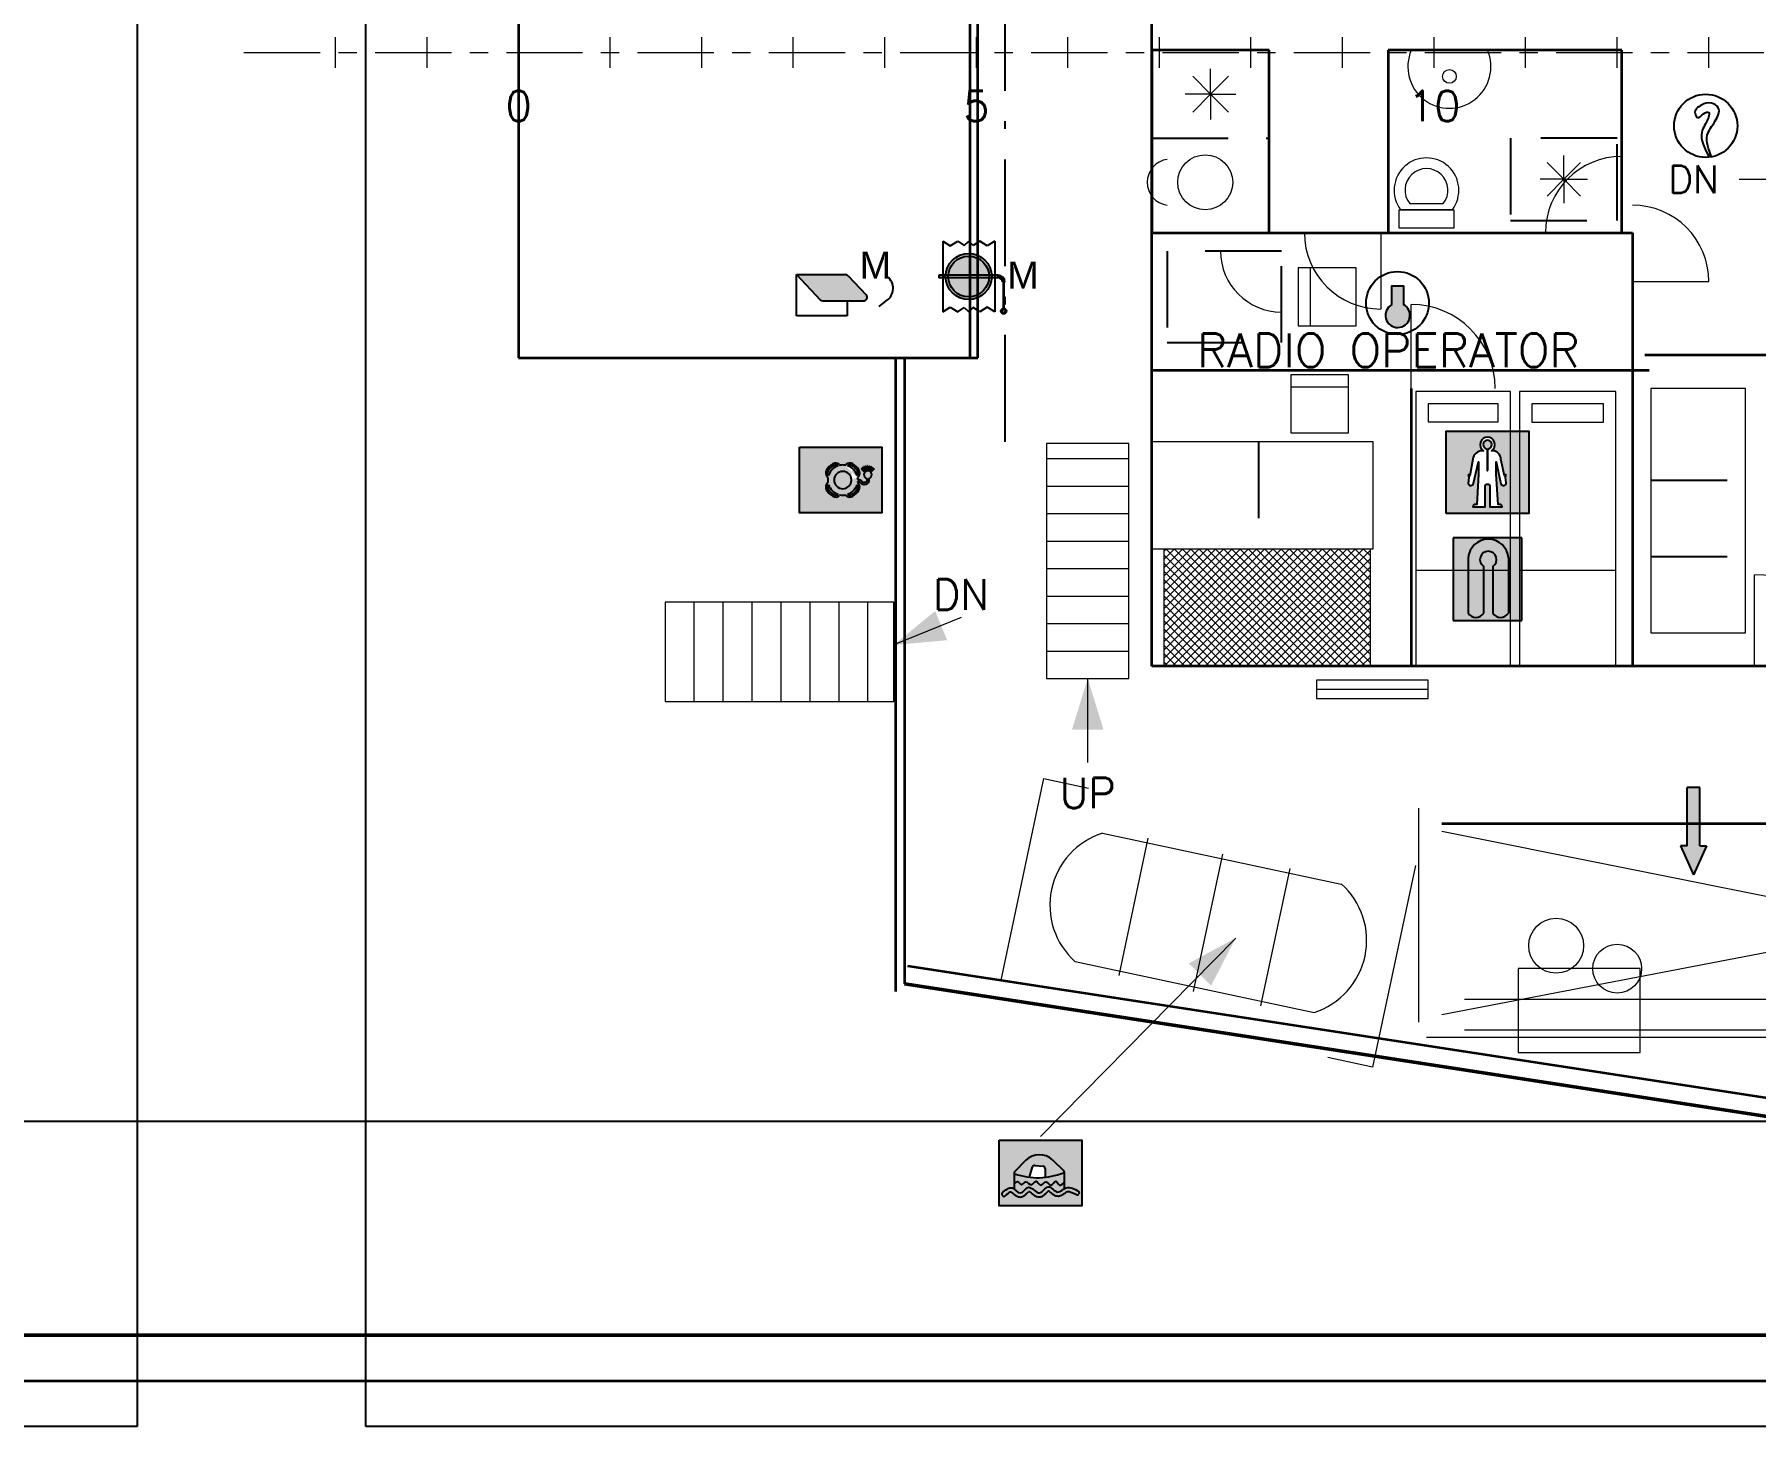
# Model space of a CAD drawing. Header units: millimetres. Extents: x -5000 to 92500, y -73000 to 27580.
# Drawn here: x 17827 to 29107, y -20058 to -10881 of the extents above; entities that cross this region are included whole.
import ezdxf
from ezdxf.enums import TextEntityAlignment as Align

# ---------------------------------------------------------------- set-up
doc = ezdxf.new("R2010")
doc.units = ezdxf.units.MM
for name, pattern in [('CENTER_S', [860, 500, -120, 120, -120]), ('DASHDOT_S', [1150, 700, -200, 50, -200]), ('DASHED_S', [750, 500, -250])]:
    doc.linetypes.add(name, pattern=pattern)
for name, color, linetype, lineweight in [('CENTER', 1, 'CENTER_S', 18), ('DASHDOT', 8, 'DASHDOT_S', 25), ('DASHED', 8, 'DASHED_S', 25), ('DETAIL', 9, 'Continuous', 13), ('DOOR', 4, 'Continuous', 18), ('FRAMES', 7, 'Continuous', 18), ('HULL', 7, 'Continuous', 50), ('LEADER', 6, 'Continuous', 13), ('STAIR', 6, 'Continuous', 18), ('STRUCT', 7, 'Continuous', 35), ('SYM-FF', 1, 'Continuous', 18), ('SYM-LSA', 3, 'Continuous', 18), ('TEXT', 7, 'Continuous', 18), ('WINDOW', 5, 'Continuous', 18)]:
    doc.layers.add(name, color=color, linetype=linetype, lineweight=lineweight)
for name, color, linetype in [('dotted', 140, 'Continuous'), ('HATCH', 1, 'Continuous'), ('INER2', 151, 'Continuous'), ('out line', 230, 'Continuous'), ('SYMBOL', 31, 'Continuous'), ('VENT', 210, 'Continuous')]:
    doc.layers.add(name, color=color, linetype=linetype)
doc.styles.add('ARIAL', font='arial.ttf')
doc.styles.add('ROMANS', font='romans.shx')
picture_1 = doc.add_image_def('image1.png', size_in_pixel=(1175, 900))
picture_2 = doc.add_image_def('image2.png', size_in_pixel=(975, 900))
picture_3 = doc.add_image_def('image6.png', size_in_pixel=(4825, 900))

# ---------------------------------------------------------------- blocks, each defined once
blk = doc.blocks.new('LRAFT')
at = {"layer": 'INER2'}
h = blk.add_hatch(color=80, dxfattribs=at)
h.paths.add_polyline_path([(-2246.805, -996.113), (-2248.101, -996.113), (-2248.101, -997.145), (-2246.805, -997.145)])
h.paths.add_polyline_path([(-2247.38, -996.695), (-2247.381, -996.554, 0.382715), (-2247.413, -996.519), (-2247.538, -996.506, 0.35777), (-2247.576, -996.531), (-2247.625, -996.693, 0.056066)])
edge = h.paths.add_edge_path()
at = {"layer": 'dotted', "color": 6}
for p, q in [((-2247.679, -996.425), (-2247.861, -996.607)), ((-2247.261, -996.42), (-2247.083, -996.59)), ((-2247.866, -996.625), (-2247.866, -996.877)), ((-2247.623, -996.692), (-2247.574, -996.53)), ((-2247.537, -996.505), (-2247.411, -996.517)), ((-2247.379, -996.552), (-2247.378, -996.694)), ((-2247.077, -996.608), (-2247.077, -996.873)), ((-2248.056, -996.966), (-2248.041, -996.985)), ((-2246.841, -996.933), (-2246.849, -996.956))]:
    blk.add_line(p, q, dxfattribs=at)
blk.add_lwpolyline([(-2248.099, -996.112), (-2246.803, -996.112), (-2246.803, -997.143), (-2248.099, -997.143)], close=True, dxfattribs=at)
for centre, radius, start, end in [((-2247.468, -996.637), 0.299, 46.4638, 134.9802), ((-2247.847, -996.621), 0.0194, 134.9802, 250.8657), ((-2247.494, -995.602), 1.097, 250.8657, 291.6447), ((-2247.54, -996.541), 0.0355, 84.3946, 163.1373), ((-2247.415, -996.553), 0.0355, 0.6242, 84.3946), ((-2247.096, -996.604), 0.0194, 291.6447, 46.4638), ((-2248.041, -996.954), 0.0194, 130.2722, 218.5489), ((-2247.628, -996.938), 0.0194, 55.0275, 131.745), ((-2247.323, -996.931), 0.0194, 52.3182, 133.5506), ((-2246.867, -996.949), 0.0194, 248.055, 341.1811), ((-2246.86, -996.927), 0.0194, 341.1811, 67.8003), ((-2248.026, -996.973), 0.0194, 218.5489, 310.2185)]:
    blk.add_arc(centre, radius, start, end, dxfattribs=at)
for points, knots in [([(-2248.053, -996.939), (-2248.006, -996.899), (-2247.901, -996.796), (-2247.765, -997.012), (-2247.632, -996.759), (-2247.468, -997.032), (-2247.332, -996.758), (-2247.187, -996.991), (-2247.034, -996.8), (-2246.916, -996.883), (-2246.852, -996.909)], [0.14594, 0.14594, 0.14594, 0.14594, 1.555146, 2.764062, 4.029329, 5.571811, 6.913539, 8.254851, 9.490183, 11.086269, 11.086269, 11.086269, 11.086269]), ([(-2248.013, -996.988), (-2248.006, -996.981), (-2247.998, -996.974), (-2247.978, -996.958), (-2247.966, -996.948), (-2247.945, -996.932), (-2247.935, -996.926), (-2247.922, -996.921), (-2247.919, -996.92), (-2247.916, -996.92), (-2247.916, -996.92), (-2247.916, -996.92), (-2247.915, -996.92), (-2247.911, -996.922), (-2247.909, -996.924), (-2247.897, -996.932), (-2247.885, -996.943), (-2247.86, -996.964), (-2247.849, -996.973), (-2247.824, -996.989), (-2247.812, -996.995), (-2247.788, -997.001), (-2247.777, -997.003), (-2247.755, -997.002), (-2247.744, -996.999), (-2247.726, -996.993), (-2247.718, -996.988), (-2247.696, -996.975), (-2247.684, -996.964), (-2247.663, -996.944), (-2247.654, -996.935), (-2247.644, -996.926), (-2247.643, -996.925), (-2247.641, -996.923)], [0.140561, 0.140561, 0.140561, 0.140561, 0.355854, 0.355854, 0.711709, 0.711709, 1.058394, 1.058394, 1.345615, 1.345615, 1.52877, 1.52877, 1.66258, 1.66258, 1.79639, 1.79639, 2.170161, 2.170161, 2.441515, 2.441515, 2.634046, 2.634046, 2.755156, 2.755156, 2.876265, 2.876265, 2.997375, 2.997375, 3.270474, 3.270474, 3.543573, 3.543573, 3.595123, 3.595123, 3.595123, 3.595123]), ([(-2247.617, -996.922), (-2247.615, -996.923), (-2247.614, -996.924), (-2247.604, -996.932), (-2247.595, -996.939), (-2247.574, -996.956), (-2247.56, -996.967), (-2247.533, -996.984), (-2247.519, -996.991), (-2247.493, -996.999), (-2247.482, -997.001), (-2247.461, -997.001), (-2247.451, -996.999), (-2247.433, -996.994), (-2247.425, -996.991), (-2247.401, -996.978), (-2247.389, -996.968), (-2247.366, -996.947), (-2247.357, -996.937), (-2247.344, -996.924), (-2247.34, -996.921), (-2247.337, -996.917)], [4.540482, 4.540482, 4.540482, 4.540482, 4.603957, 4.603957, 4.851654, 4.851654, 5.157242, 5.157242, 5.391675, 5.391675, 5.52775, 5.52775, 5.639034, 5.639034, 5.750318, 5.750318, 6.018557, 6.018557, 6.286797, 6.286797, 6.412218, 6.412218, 6.412218, 6.412218]), ([(-2247.311, -996.916), (-2247.309, -996.918), (-2247.307, -996.92), (-2247.296, -996.928), (-2247.287, -996.936), (-2247.265, -996.953), (-2247.253, -996.962), (-2247.229, -996.975), (-2247.219, -996.98), (-2247.195, -996.986), (-2247.181, -996.988), (-2247.156, -996.986), (-2247.145, -996.983), (-2247.115, -996.973), (-2247.1, -996.964), (-2247.073, -996.946), (-2247.061, -996.938), (-2247.041, -996.924), (-2247.032, -996.92), (-2247.024, -996.916), (-2247.022, -996.916), (-2247.017, -996.915), (-2247.014, -996.915), (-2247.002, -996.915), (-2246.989, -996.918), (-2246.957, -996.93), (-2246.938, -996.939), (-2246.904, -996.955), (-2246.89, -996.961), (-2246.875, -996.968)], [7.44191, 7.44191, 7.44191, 7.44191, 7.51624, 7.51624, 7.765443, 7.765443, 8.027725, 8.027725, 8.185014, 8.185014, 8.347804, 8.347804, 8.510595, 8.510595, 8.820427, 8.820427, 9.130259, 9.130259, 9.440092, 9.440092, 9.60975, 9.60975, 9.779409, 9.779409, 10.27371, 10.27371, 10.768011, 10.768011, 11.096382, 11.096382, 11.096382, 11.096382])]:
    blk.add_open_spline(points, degree=3, knots=knots, dxfattribs=at)
blk.add_spline([(-2247.866, -996.799), (-2247.811, -996.761), (-2247.747, -996.809), (-2247.684, -996.766), (-2247.593, -996.811), (-2247.521, -996.754), (-2247.449, -996.817), (-2247.36, -996.764), (-2247.286, -996.816), (-2247.212, -996.752), (-2247.151, -996.816), (-2247.077, -996.77)], degree=3, dxfattribs=at)
blk = doc.blocks.new('FPR-INFLATABLE LIFE RAFT')
at = {"layer": 'dotted', "color": 1, "xscale": 0.45989954711139, "yscale": 0.45989954711139}
blk.add_blockref('LRAFT', (1033.602, 458.349), dxfattribs=at)
blk = doc.blocks.new('mm')
at = {"layer": 'HATCH'}
blk.add_hatch(color=3, dxfattribs=at).paths.add_polyline_path([(-2247.176, -952.897, 0.205997), (-2247.217, -952.88), (-2247.988, -952.88), (-2247.614, -953.276, 0.205997), (-2247.574, -953.293), (-2246.932, -953.293, 0.657476), (-2246.891, -953.199)])
at = {"layer": 'dotted', "color": 6}
for p, q in [((-2247.978, -952.88), (-2247.604, -953.276)), ((-2247.978, -952.88), (-2247.207, -952.88)), ((-2247.978, -953.527), (-2247.978, -952.88)), ((-2247.166, -952.897), (-2246.881, -953.199)), ((-2247.563, -953.293), (-2246.921, -953.293)), ((-2247.182, -953.293), (-2247.182, -953.527)), ((-2246.678, -953.38), (-2246.539, -953.273)), ((-2247.182, -953.527), (-2247.978, -953.527))]:
    blk.add_line(p, q, dxfattribs=at)
blk.add_lwpolyline([(-2246.678, -953.38), (-2246.539, -953.273)], dxfattribs=at)
for centre, radius, start, end in [((-2247.207, -952.935), 0.0558, 43.4403, 90), ((-2246.696, -953.096), 0.237, 311.7236, 57.1221), ((-2247.563, -953.237), 0.0558, 223.4403, 270), ((-2246.921, -953.237), 0.0558, 270, 43.4403)]:
    blk.add_arc(centre, radius, start, end, dxfattribs=at)
at = {"layer": 'dotted', "color": 6, "style": 'ARIAL'}
blk.add_text('M', height=0.424, dxfattribs=at).set_placement((-2246.984, -952.945))
blk = doc.blocks.new('VENT')
at = {"layer": 'INER2'}
h = blk.add_hatch(color=3, dxfattribs=at)
h.paths.add_polyline_path([(1723.919, -4113.066, 0.395683), (1723.599, -4113.366), (1723.919, -4113.366)])
h.paths.add_polyline_path([(1724.239, -4113.366, 0.395683), (1723.919, -4113.066), (1723.919, -4113.366)])
h.paths.add_polyline_path([(1723.919, -4113.407), (1723.919, -4113.708, 0.395683), (1724.239, -4113.407)])
h.paths.add_polyline_path([(1723.919, -4113.407), (1723.599, -4113.407, 0.395683), (1723.919, -4113.708)])
at = {"layer": 'SYMBOL'}
h = blk.add_hatch(color=256, dxfattribs=at)
h.paths.add_polyline_path([(1723.919, -4113.025), (1723.919, -4113.066, -0.414214), (1724.24, -4113.387), (1724.281, -4113.387, 0.414214)])
h.paths.add_polyline_path([(1723.919, -4113.066), (1723.919, -4113.025, 0.414214), (1723.557, -4113.387), (1723.598, -4113.387, -0.414214)])
h.paths.add_polyline_path([(1723.598, -4113.387), (1723.557, -4113.387, 0.414214), (1723.919, -4113.749), (1723.919, -4113.708, -0.414214)])
h.paths.add_polyline_path([(1724.281, -4113.387), (1724.24, -4113.387, -0.414214), (1723.919, -4113.708), (1723.919, -4113.749, 0.414214)])
h = blk.add_hatch(color=256, dxfattribs=at)
h.paths.add_polyline_path([(1723.919, -4113.366), (1723.599, -4113.366, 0.015921), (1723.598, -4113.387), (1723.919, -4113.387)])
h.paths.add_polyline_path([(1723.558, -4113.366), (1723.511, -4113.366), (1723.511, -4113.387), (1723.557, -4113.387, -0.014121)])
h.paths.add_polyline_path([(1723.511, -4113.366), (1723.448, -4113.366), (1723.448, -4113.387), (1723.511, -4113.387)])
h.paths.add_polyline_path([(1724.239, -4113.366), (1723.919, -4113.366), (1723.919, -4113.387), (1724.24, -4113.387, 0.015921)])
h.paths.add_polyline_path([(1724.327, -4113.366), (1724.28, -4113.366, -0.014121), (1724.281, -4113.387), (1724.327, -4113.387)])
h.paths.add_polyline_path([(1724.38, -4113.366), (1724.327, -4113.366), (1724.327, -4113.387), (1724.38, -4113.387)])
h = blk.add_hatch(color=256, dxfattribs=at)
h.paths.add_polyline_path([(1723.511, -4113.387), (1723.448, -4113.387), (1723.448, -4113.407), (1723.511, -4113.407)])
h.paths.add_polyline_path([(1723.557, -4113.387), (1723.511, -4113.387), (1723.511, -4113.407), (1723.558, -4113.407, -0.014121)])
blk.add_hatch(color=256, dxfattribs=at).paths.add_polyline_path([(1723.919, -4113.387), (1723.598, -4113.387, 0.015921), (1723.599, -4113.407), (1723.919, -4113.407)])
h = blk.add_hatch(color=256, dxfattribs=at)
h.paths.add_polyline_path([(1724.24, -4113.387), (1723.919, -4113.387), (1723.919, -4113.407), (1724.239, -4113.407, 0.015921)])
h.paths.add_polyline_path([(1724.327, -4113.387), (1724.281, -4113.387, -0.014121), (1724.28, -4113.407), (1724.327, -4113.407)])
h.paths.add_polyline_path([(1724.38, -4113.387), (1724.327, -4113.387), (1724.327, -4113.407), (1724.38, -4113.407)])
h = blk.add_hatch(color=256, dxfattribs=at)
h.paths.add_polyline_path([(1724.444, -4113.387), (1724.38, -4113.387), (1724.38, -4113.407, -0.414214), (1724.448, -4113.475), (1724.489, -4113.475, 0.24158)])
h.paths.add_polyline_path([(1724.38, -4113.366), (1724.38, -4113.387), (1724.444, -4113.387, 0.156931)])
h = blk.add_hatch(color=256, dxfattribs=at)
h.paths.add_polyline_path([(1724.425, -4113.93, 1), (1724.513, -4113.93, 1)])
h.paths.add_polyline_path([(1724.495, -4113.93, -1), (1724.443, -4113.93, -1)])
at = {"layer": 'dotted', "color": 6}
for p, q in [((1723.51, -4112.833), (1723.51, -4113.941)), ((1723.51, -4112.833), (1723.628, -4112.904)), ((1723.628, -4112.904), (1723.746, -4112.833)), ((1723.746, -4112.833), (1723.847, -4112.9)), ((1723.847, -4112.9), (1723.918, -4112.833)), ((1723.989, -4112.9), (1723.918, -4112.833)), ((1724.091, -4112.833), (1723.989, -4112.9)), ((1724.209, -4112.904), (1724.091, -4112.833)), ((1724.327, -4112.833), (1724.209, -4112.904)), ((1724.327, -4112.833), (1724.327, -4113.941)), ((1723.448, -4113.366), (1723.448, -4113.407)), ((1724.38, -4113.366), (1723.448, -4113.366)), ((1724.38, -4113.407), (1723.448, -4113.407)), ((1724.38, -4113.407), (1724.38, -4113.366)), ((1724.448, -4113.475), (1724.489, -4113.475)), ((1723.51, -4113.941), (1723.628, -4113.87)), ((1723.628, -4113.87), (1723.746, -4113.941)), ((1723.746, -4113.941), (1723.847, -4113.874)), ((1723.847, -4113.874), (1723.918, -4113.941)), ((1723.989, -4113.874), (1723.918, -4113.941)), ((1724.091, -4113.941), (1723.989, -4113.874)), ((1724.209, -4113.87), (1724.091, -4113.941)), ((1724.327, -4113.941), (1724.209, -4113.87))]:
    blk.add_line(p, q, dxfattribs=at)
for centre, radius in [((1723.918, -4113.387), 0.362), ((1723.918, -4113.387), 0.321), ((1724.468, -4113.93), 0.0438), ((1724.468, -4113.93), 0.0263)]:
    blk.add_circle(centre, radius, dxfattribs=at)
for radius in [0.109, 0.068]:
    blk.add_arc((1724.38, -4113.475), radius, 0, 90, dxfattribs=at)
at = {"layer": 'SYMBOL', "const_width": 0.0408}
blk.add_lwpolyline([(1724.469, -4113.475), (1724.469, -4113.886)], dxfattribs=at)
at = {"layer": 'dotted', "color": 6, "style": 'ARIAL'}
blk.add_text('M', height=0.424, dxfattribs=at).set_placement((1724.526, -4113.575))
blk = doc.blocks.new('FPR-MACHINERY SPACES VENTILATION FIRE DUMPING_FLAP')
at = {"layer": 'dotted', "color": 6, "xscale": 0.45989954711139, "yscale": 0.45989954711139}
blk.add_blockref('mm', (1033.084, 438.257), dxfattribs=at)
at = {"layer": 'VENT', "xscale": 0.45989954711139, "yscale": 0.45989954711139}
blk.add_blockref('VENT', (-792.344, 1891.759), dxfattribs=at)
blk = doc.blocks.new('SM')
at = {"layer": 'dotted', "color": 6}
blk.add_circle((1942.533, -4084.514), 0.497, dxfattribs=at)
blk.add_spline([(1942.625, -4085.002), (1942.557, -4084.663), (1942.684, -4084.436), (1942.73, -4084.229), (1942.622, -4084.157), (1942.464, -4084.188), (1942.365, -4084.322), (1942.408, -4084.384), (1942.498, -4084.325), (1942.582, -4084.303), (1942.575, -4084.381), (1942.47, -4084.616), (1942.59, -4085.008)], degree=3, dxfattribs=at)
blk = doc.blocks.new('FPR-SMOKE DETECTOR')
at = {"layer": 'VENT', "color": 6, "xscale": 0.45989954711139, "yscale": 0.45989954711139}
blk.add_blockref('SM', (-893.37, 1878.466), dxfattribs=at)
blk = doc.blocks.new('heat detector')
at = {"layer": 'INER2'}
blk.add_hatch(color=242, dxfattribs=at).paths.add_polyline_path([(3383.561, -6499.341), (3383.561, -6499.133), (3383.431, -6499.133), (3383.431, -6499.343, 4.002369)])
at = {"layer": 'INER2', "color": 240}
blk.add_lwpolyline([(3383.431, -6499.343), (3383.431, -6499.133), (3383.561, -6499.133), (3383.561, -6499.341)], dxfattribs=at)
at = {"layer": 'INER2', "color": 7}
blk.add_circle((3383.495, -6499.326), 0.352, dxfattribs=at)
at = {"layer": 'INER2', "color": 240}
blk.add_arc((3383.498, -6499.463), 0.137, 118.8949, 62.7819, dxfattribs=at)
blk = doc.blocks.new('FPR-TEMPERATURE DETECTOR')
at = {"layer": 'INER2', "color": 3, "xscale": 0.64519499421843, "yscale": 0.64519499421843}
blk.add_blockref('heat detector', (-2183.014, 4193.332), dxfattribs=at)
blk = doc.blocks.new('ES')
at = {"layer": 'INER2'}
h = blk.add_hatch(color=80, dxfattribs=at)
h.paths.add_polyline_path([(-2246.813, -1004.016), (-2247.461, -1004.016), (-2247.461, -1004.11, -0.745878), (-2247.4, -1004.323), (-2247.381, -1004.323, -0.396303), (-2247.252, -1004.457), (-2247.197, -1004.716), (-2247.173, -1004.698), (-2247.173, -1004.716), (-2247.181, -1004.743), (-2247.17, -1004.826, -0.213975), (-2247.178, -1004.852), (-2247.2, -1004.877), (-2247.239, -1004.859, -0.173132), (-2247.255, -1004.843), (-2247.324, -1004.497), (-2247.324, -1004.693), (-2247.294, -1005.167), (-2247.266, -1005.167, -0.414214), (-2247.233, -1005.201), (-2247.233, -1005.204), (-2247.428, -1005.204), (-2247.428, -1004.879, 0.414214), (-2247.461, -1004.846), (-2247.461, -1005.312), (-2246.813, -1005.312)])
h.paths.add_polyline_path([(-2247.544, -1004.323), (-2247.525, -1004.323, -0.753356), (-2247.461, -1004.11), (-2247.461, -1004.016), (-2248.109, -1004.016), (-2248.109, -1005.312), (-2247.461, -1005.312), (-2247.461, -1004.846, 0.433898), (-2247.497, -1004.879), (-2247.497, -1005.204), (-2247.692, -1005.204), (-2247.692, -1005.201, -0.414214), (-2247.659, -1005.167), (-2247.631, -1005.167), (-2247.601, -1004.693), (-2247.601, -1004.497), (-2247.686, -1004.854), (-2247.736, -1004.877), (-2247.768, -1004.84), (-2247.755, -1004.743), (-2247.763, -1004.716), (-2247.763, -1004.698), (-2247.739, -1004.716), (-2247.69, -1004.457, -0.371875)])
h.paths.add_polyline_path([(-2247.461, -1004.155, 0.961276), (-2247.469, -1004.297), (-2247.469, -1004.632), (-2247.461, -1004.632)])
h.paths.add_polyline_path([(-2247.461, -1004.155), (-2247.461, -1004.632), (-2247.456, -1004.632), (-2247.456, -1004.297, 0.946434)])
at = {"layer": 'dotted', "color": 6}
blk.add_line((-2247.69, -1005.203), (-2247.495, -1005.203), dxfattribs=at)
blk.add_lwpolyline([(-2248.108, -1005.311), (-2248.108, -1004.015), (-2246.812, -1004.015), (-2246.812, -1005.311)], close=True, dxfattribs=at)
for points in [[(-2247.198, -1004.876), (-2247.176, -1004.851, 0.213975), (-2247.168, -1004.825), (-2247.179, -1004.742), (-2247.172, -1004.715), (-2247.172, -1004.697), (-2247.195, -1004.715), (-2247.25, -1004.456, 0.396303), (-2247.379, -1004.322), (-2247.398, -1004.322, 3.422223), (-2247.523, -1004.322), (-2247.543, -1004.322, 0.371875), (-2247.689, -1004.456), (-2247.737, -1004.715), (-2247.761, -1004.697), (-2247.761, -1004.715), (-2247.753, -1004.742), (-2247.766, -1004.839), (-2247.734, -1004.876), (-2247.684, -1004.853), (-2247.6, -1004.496), (-2247.6, -1004.692), (-2247.63, -1005.166), (-2247.657, -1005.166, 0.414214), (-2247.69, -1005.2), (-2247.69, -1005.203), (-2247.495, -1005.203), (-2247.495, -1004.878, -0.414214), (-2247.462, -1004.845), (-2247.46, -1004.845, -0.414214), (-2247.426, -1004.878), (-2247.426, -1005.203), (-2247.231, -1005.203), (-2247.231, -1005.2, 0.414214), (-2247.264, -1005.166), (-2247.292, -1005.166), (-2247.322, -1004.692), (-2247.322, -1004.496), (-2247.253, -1004.842, 0.173132), (-2247.237, -1004.858)], [(-2247.454, -1004.631), (-2247.454, -1004.296, 21.146031), (-2247.467, -1004.296), (-2247.467, -1004.631)]]:
    blk.add_lwpolyline(points, format="xyb", close=True, dxfattribs=at)
blk = doc.blocks.new('FPR-IMMERSION SUIT')
at = {"layer": 'dotted', "color": 1, "xscale": 0.45989954711139, "yscale": 0.45989954711139}
blk.add_blockref('ES', (1033.606, 462.044), dxfattribs=at)
blk = doc.blocks.new('LJ')
at = {"layer": 'dotted'}
blk.add_hatch(color=51, dxfattribs=at).paths.add_polyline_path([(-2247.773, -989.98), (-2247.773, -990.848, 0.557077), (-2247.527, -990.848), (-2247.527, -990.115, -3.322169), (-2247.384, -990.115), (-2247.384, -990.848, 0.557077), (-2247.137, -990.848), (-2247.137, -989.98, 0.92057)])
at = {"layer": 'out line'}
h = blk.add_hatch(color=80, dxfattribs=at)
h.paths.add_polyline_path([(-2248.007, -990.966), (-2246.926, -990.966), (-2246.926, -989.667), (-2248.007, -989.667)])
h.paths.add_polyline_path([(-2247.137, -989.98), (-2247.137, -990.848, -0.557077), (-2247.384, -990.848), (-2247.384, -990.115, 3.322169), (-2247.527, -990.115), (-2247.527, -990.848, -0.557077), (-2247.773, -990.848), (-2247.773, -989.98, -0.92057)])
at = {"layer": 'dotted', "color": 6}
for p, q in [((-2246.925, -989.666), (-2248.005, -989.666)), ((-2248.005, -989.666), (-2248.005, -990.965)), ((-2246.925, -990.965), (-2246.925, -989.666)), ((-2247.771, -989.979), (-2247.771, -990.847)), ((-2247.525, -990.847), (-2247.525, -990.114)), ((-2247.382, -990.114), (-2247.382, -990.847)), ((-2247.135, -989.979), (-2247.135, -990.847)), ((-2248.005, -990.965), (-2246.925, -990.965))]:
    blk.add_line(p, q, dxfattribs=at)
for centre, radius, start, end in [((-2247.453, -990.006), 0.319, 4.7365, 175.2635), ((-2247.453, -990.006), 0.13, 303.5045, 236.4955), ((-2247.648, -990.77), 0.145, 211.7577, 328.2423), ((-2247.259, -990.77), 0.145, 211.7577, 328.2423)]:
    blk.add_arc(centre, radius, start, end, dxfattribs=at)
blk = doc.blocks.new('FPR-LIFE JAKET')
at = {"layer": 'dotted', "color": 51, "xscale": 0.45989954711139, "yscale": 0.45989954711139}
blk.add_blockref('LJ', (1033.608, 455.446), dxfattribs=at)
blk = doc.blocks.new('LBUOYS')
at = {"layer": 'INER2'}
h = blk.add_hatch(color=80, dxfattribs=at)
h.paths.add_polyline_path([(-2246.802, -1002.494), (-2248.098, -1002.494), (-2248.098, -1003.526), (-2246.802, -1003.526)])
h.paths.add_polyline_path([(-2247.057, -1002.791), (-2247.047, -1002.789), (-2247.034, -1002.852), (-2247.044, -1002.854)])
h.paths.add_polyline_path([(-2247.073, -1002.796), (-2247.049, -1002.855), (-2247.058, -1002.859), (-2247.082, -1002.8)])
h.paths.add_polyline_path([(-2247.03, -1002.787), (-2247.02, -1002.787), (-2247.02, -1002.85), (-2247.03, -1002.85)])
edge = h.paths.add_edge_path()
edge.add_ellipse((-2247.416, -1003.009), major_axis=(0.212, 0.212), ratio=1, start_angle=-13.074, end_angle=13.074, ccw=False)
edge.add_ellipse((-2247.237, -1002.898), major_axis=(-0.0624, 0.0624), ratio=1, start_angle=103.074, end_angle=180, ccw=False)
edge.add_line((-2247.175, -1002.96), (-2247.184, -1002.97))
edge.add_ellipse((-2247.416, -1003.009), major_axis=(0.167, 0.167), ratio=1, start_angle=35.2648, end_angle=43.1437, ccw=False)
at = {"layer": 'dotted', "color": 6}
for p, q in [((-2247.464, -1002.767), (-2247.454, -1002.776)), ((-2247.375, -1002.776), (-2247.365, -1002.767)), ((-2247.117, -1002.825), (-2247.124, -1002.832)), ((-2247.124, -1002.832), (-2247.079, -1002.877)), ((-2247.072, -1002.87), (-2247.117, -1002.825)), ((-2247.096, -1002.808), (-2247.104, -1002.814)), ((-2247.104, -1002.814), (-2247.069, -1002.867)), ((-2247.06, -1002.861), (-2247.096, -1002.808)), ((-2247.071, -1002.795), (-2247.081, -1002.799)), ((-2247.081, -1002.799), (-2247.056, -1002.858)), ((-2247.079, -1002.877), (-2247.072, -1002.87)), ((-2247.047, -1002.854), (-2247.071, -1002.795)), ((-2247.069, -1002.867), (-2247.06, -1002.861)), ((-2247.056, -1002.858), (-2247.047, -1002.854)), ((-2247.045, -1002.788), (-2247.055, -1002.79)), ((-2247.055, -1002.79), (-2247.043, -1002.852)), ((-2247.033, -1002.85), (-2247.045, -1002.788)), ((-2247.043, -1002.852), (-2247.033, -1002.85)), ((-2247.028, -1002.786), (-2247.028, -1002.849)), ((-2247.018, -1002.786), (-2247.028, -1002.786)), ((-2247.028, -1002.849), (-2247.018, -1002.849)), ((-2247.018, -1002.849), (-2247.018, -1002.786)), ((-2247.013, -1002.85), (-2247.001, -1002.788)), ((-2247.004, -1002.852), (-2247.013, -1002.85)), ((-2246.991, -1002.79), (-2247.004, -1002.852)), ((-2247.001, -1002.788), (-2246.991, -1002.79)), ((-2246.999, -1002.854), (-2246.975, -1002.795)), ((-2246.99, -1002.858), (-2246.999, -1002.854)), ((-2246.965, -1002.799), (-2246.99, -1002.858)), ((-2246.986, -1002.861), (-2246.951, -1002.808)), ((-2246.978, -1002.867), (-2246.986, -1002.861)), ((-2246.942, -1002.814), (-2246.978, -1002.867)), ((-2246.975, -1002.795), (-2246.965, -1002.799)), ((-2246.974, -1002.87), (-2246.929, -1002.825)), ((-2246.967, -1002.877), (-2246.974, -1002.87)), ((-2246.922, -1002.832), (-2246.967, -1002.877)), ((-2246.951, -1002.808), (-2246.942, -1002.814)), ((-2246.929, -1002.825), (-2246.922, -1002.832)), ((-2247.647, -1002.969), (-2247.656, -1002.959)), ((-2247.656, -1003.058), (-2247.647, -1003.048)), ((-2247.173, -1002.959), (-2247.182, -1002.969)), ((-2247.182, -1003.048), (-2247.173, -1003.058)), ((-2247.036, -1002.984), (-2247.036, -1003.011)), ((-2247.004, -1002.984), (-2247.004, -1003.011)), ((-2247.454, -1003.241), (-2247.464, -1003.25)), ((-2247.365, -1003.25), (-2247.375, -1003.241))]:
    blk.add_line(p, q, dxfattribs=at)
blk.add_lwpolyline([(-2248.096, -1002.493), (-2246.8, -1002.493), (-2246.8, -1003.524), (-2248.096, -1003.524)], close=True, dxfattribs=at)
for centre, major_axis, start_param, end_param in [((-2247.594, -1002.897), (0.0624, 0.0624), 1.79898, 3.141593), ((-2247.414, -1003.008), (-0.212, 0.212), -0.228184, 0.228184), ((-2247.594, -1002.897), (-0.0415, 0.0415), 0.228184, 1.494943), ((-2247.414, -1003.008), (-0.191, 0.191), -0.228184, 0.228184), ((-2247.414, -1003.008), (0.167, 0.167), 1.102334, 2.039258), ((-2247.526, -1002.829), (0.0624, 0.0624), 6.283185, 7.625798), ((-2247.526, -1002.829), (0.0415, 0.0415), 0.075853, 1.342613), ((-2247.414, -1003.008), (-0.0962, 0.0962), 3.926991, 10.210176), ((-2247.414, -1003.008), (-0.167, 0.167), -0.95531, -0.615487), ((-2247.303, -1002.829), (0.0624, 0.0624), 0.228184, 1.570796), ((-2247.303, -1002.829), (0.0415, 0.0415), 0.228184, 1.494943), ((-2247.414, -1003.008), (0.167, 0.167), 5.814723, 6.751647), ((-2247.414, -1003.008), (0.191, 0.191), 6.055002, 6.511369), ((-2247.414, -1003.008), (0.212, 0.212), 6.055002, 6.511369), ((-2247.235, -1002.897), (-0.0415, 0.0415), 3.217446, 4.484205), ((-2247.235, -1002.897), (-0.0624, 0.0624), 3.141593, 4.484205), ((-2247.02, -1002.925), (-0.0433, 0.0433), 2.614984, 8.38059), ((-2247.594, -1003.12), (-0.0624, 0.0624), 0, 1.342613), ((-2247.414, -1003.008), (0.212, 0.212), 2.913409, 3.369776), ((-2247.594, -1003.12), (-0.0415, 0.0415), 0.075853, 1.342613), ((-2247.414, -1003.008), (-0.167, 0.167), 0.615487, 0.95531), ((-2247.414, -1003.008), (0.191, 0.191), 2.913409, 3.369776), ((-2247.414, -1003.008), (0.167, 0.167), 2.673131, 3.610055), ((-2247.414, -1003.008), (-0.167, 0.167), 2.673131, 3.610055), ((-2247.414, -1003.008), (-0.191, 0.191), 2.913409, 3.369776), ((-2247.414, -1003.008), (-0.212, 0.212), 2.913409, 3.369776), ((-2247.235, -1003.12), (0.0415, 0.0415), 4.940573, 6.207332), ((-2247.414, -1003.008), (0.167, 0.167), 5.530185, 5.667699), ((-2247.414, -1003.008), (0.167, 0.167), 5.327876, 5.397165), ((-2247.235, -1003.12), (-0.0624, 0.0624), 3.369776, 4.712389), ((-2247.526, -1003.188), (-0.0624, 0.0624), 1.79898, 3.141593), ((-2247.526, -1003.188), (0.0415, 0.0415), 3.369776, 4.636535), ((-2247.414, -1003.008), (0.167, 0.167), 3.757079, 4.096902), ((-2247.303, -1003.188), (-0.0624, 0.0624), 1.570796, 2.913409), ((-2247.303, -1003.188), (-0.0415, 0.0415), 1.64665, 2.913409)]:
    blk.add_ellipse(centre, major_axis=major_axis, ratio=1, start_param=start_param, end_param=end_param, dxfattribs=at)
for points, knots in [([(-2247.004, -1003.011), (-2247.005, -1003.021), (-2247.006, -1003.028), (-2247.01, -1003.04), (-2247.012, -1003.045), (-2247.018, -1003.054), (-2247.021, -1003.058), (-2247.027, -1003.064), (-2247.031, -1003.067), (-2247.044, -1003.076), (-2247.055, -1003.079), (-2247.077, -1003.082), (-2247.089, -1003.081), (-2247.105, -1003.076), (-2247.109, -1003.075), (-2247.119, -1003.069), (-2247.123, -1003.067), (-2247.134, -1003.057), (-2247.139, -1003.05), (-2247.147, -1003.041), (-2247.15, -1003.038), (-2247.151, -1003.036), (-2247.151, -1003.036), (-2247.152, -1003.036), (-2247.153, -1003.035), (-2247.157, -1003.034), (-2247.163, -1003.033), (-2247.174, -1003.032), (-2247.177, -1003.032), (-2247.18, -1003.032)], [0, 0, 0, 0, 0.250241, 0.250241, 0.388646, 0.388646, 0.499911, 0.499911, 0.611176, 0.611176, 0.931061, 0.931061, 1.250946, 1.250946, 1.387208, 1.387208, 1.523471, 1.523471, 1.840392, 1.840392, 2.157313, 2.157313, 2.293734, 2.293734, 2.430155, 2.430155, 2.832767, 2.832767, 2.989792, 2.989792, 2.989792, 2.989792]), ([(-2247.036, -1003.011), (-2247.037, -1003.02), (-2247.041, -1003.048), (-2247.105, -1003.057), (-2247.127, -1003.003), (-2247.162, -1003.002), (-2247.179, -1003.001)], [0, 0, 0, 0, 0.461817, 1.50808, 2.406542, 3.291341, 3.291341, 3.291341, 3.291341])]:
    blk.add_open_spline(points, degree=3, knots=knots, dxfattribs=at)
blk = doc.blocks.new('FPR-LIFE BUOY WITH LINE SELF IGNITION LIGHT')
at = {"layer": 'dotted', "color": 1, "xscale": 0.45989954711139, "yscale": 0.45989954711139}
blk.add_blockref('LBUOYS', (1033.601, 461.283), dxfattribs=at)
blk = doc.blocks.new('arro')
at = {"layer": 'INER2'}
blk.add_hatch(color=80, dxfattribs=at).paths.add_polyline_path([(1721.956, -4085.057), (1721.956, -4085.164), (1721.044, -4085.164), (1721.043, -4085.359), (1721.956, -4085.359), (1721.956, -4085.465), (1722.413, -4085.261)])
at = {"layer": 'dotted', "color": 6}
for p, q in [((1721.957, -4085.164), (1721.044, -4085.164)), ((1721.044, -4085.164), (1721.044, -4085.359)), ((1721.957, -4085.164), (1721.957, -4085.057)), ((1721.957, -4085.057), (1722.413, -4085.261)), ((1721.957, -4085.465), (1722.413, -4085.261)), ((1721.957, -4085.359), (1721.044, -4085.359)), ((1721.957, -4085.359), (1721.957, -4085.465))]:
    blk.add_line(p, q, dxfattribs=at)
blk = doc.blocks.new('FPR-PRIMARY MEANS OF ESCAPE')
at = {"layer": 'VENT', "color": 1, "xscale": 0.45989954711139, "yscale": 0.45989954711139}
blk.add_blockref('arro', (-791.822, 1878.81), dxfattribs=at)

msp = doc.modelspace()

# ---------------------------------------------------------------- hatches: boundary and pattern name
at = {"layer": 'DETAIL'}
h = msp.add_hatch(dxfattribs=at)
h.set_pattern_fill('ANSI37', color=8, scale=12)
h.paths.add_polyline_path([(25230, -14250), (26580, -14250), (26580, -15020), (25230, -15020)])
at = {"layer": 'LEADER'}
h = msp.add_hatch(color=7, dxfattribs=at)
h.dxf.hatch_style = 1
h.paths.add_polyline_path([(25700, -16800), (25392, -16966), (25539, -17111)])
at = {"layer": 'STAIR'}
h = msp.add_hatch(color=7, dxfattribs=at)
h.dxf.hatch_style = 1
h.paths.add_polyline_path([(23460, -14880), (23809, -14849), (23730, -14658)])
h = msp.add_hatch(color=7, dxfattribs=at)
h.dxf.hatch_style = 1
h.paths.add_polyline_path([(24730, -15100), (24627, -15434), (24833, -15434)])

# ---------------------------------------------------------------- linework, layer by layer
at = {"layer": 'CENTER'}
msp.add_line((19200, -11000), (37800, -11000), dxfattribs=at)
at = {"layer": 'DASHDOT'}
msp.add_line((24190, -13550), (24190, -8450), dxfattribs=at)
at = {"layer": 'DASHED'}
for p, q in [((25920, -10985), (25150, -10985)), ((25150, -10985), (25150, -11560)), ((25920, -11560), (25920, -10985)), ((25150, -11560), (25920, -11560)), ((28200, -11560), (27500, -11560)), ((27500, -11560), (27500, -12100)), ((28200, -12100), (28200, -11560)), ((27500, -12100), (28200, -12100)), ((26000, -12300), (25250, -12300)), ((25250, -12300), (25250, -12900)), ((26000, -12900), (26000, -12300)), ((25250, -12900), (26000, -12900)), ((25850, -13550), (25850, -14250)), ((28420, -13800), (29040, -13800)), ((28420, -14300), (29040, -14300))]:
    msp.add_line(p, q, dxfattribs=at)
at = {"layer": 'DETAIL'}
for p, q in [((26850, -10985), (27350, -10985)), ((25535, -11272), (25418, -11155)), ((25535, -11272), (25535, -11107)), ((25535, -11272), (25652, -11155)), ((25535, -11272), (25369, -11272)), ((25535, -11272), (25418, -11390)), ((25535, -11272), (25701, -11272)), ((25535, -11272), (25535, -11438)), ((25535, -11272), (25652, -11390)), ((27850, -11830), (27740, -11720)), ((27850, -11830), (27850, -11674)), ((27850, -11830), (27960, -11720)), ((27850, -11830), (27694, -11830)), ((27850, -11830), (27740, -11940)), ((27850, -11830), (28006, -11830)), ((27850, -11830), (27850, -11986)), ((27850, -11830), (27960, -11940)), ((26770, -12150), (26770, -12030)), ((26770, -12030), (27130, -12030)), ((27120, -12030), (26780, -12030)), ((27060, -11990), (26840, -11990)), ((27130, -12030), (27130, -12150)), ((27130, -12150), (26770, -12150)), ((26000, -12300), (25600, -12300)), ((26490, -12410), (26110, -12410)), ((26110, -12410), (26110, -12790)), ((26190, -12790), (26190, -12410)), ((26490, -12790), (26490, -12410)), ((26110, -12790), (26490, -12790)), ((26440, -13110), (26060, -13110)), ((26060, -13110), (26060, -13490)), ((26060, -13190), (26440, -13190)), ((26440, -13490), (26440, -13110)), ((27500, -13220), (26880, -13220)), ((26880, -13220), (26880, -15020)), ((27420, -13300), (26960, -13300)), ((26960, -13300), (26960, -13418)), ((27420, -13418), (27420, -13300)), ((27500, -15020), (27500, -13220)), ((28190, -13220), (27560, -13220)), ((27560, -13220), (27560, -15020)), ((28110, -13300), (27640, -13300)), ((27640, -13300), (27640, -13422)), ((28110, -13422), (28110, -13300)), ((28190, -15020), (28190, -13220)), ((29040, -13200), (28420, -13200)), ((28420, -13200), (28420, -14800)), ((29040, -14800), (29040, -13200)), ((26960, -13418), (27420, -13418)), ((27640, -13422), (28110, -13422)), ((26060, -13490), (26440, -13490)), ((26600, -13550), (25150, -13550)), ((25150, -13550), (25150, -14250)), ((26600, -14250), (26600, -13550)), ((25150, -14250), (26600, -14250)), ((25230, -14250), (26580, -14250)), ((25230, -15020), (25230, -14250)), ((26580, -14250), (26580, -15020)), ((26880, -14390), (27500, -14390)), ((27560, -14390), (28190, -14390)), ((28420, -14800), (29040, -14800)), ((26580, -15020), (25230, -15020)), ((26880, -15020), (27500, -15020)), ((27560, -15020), (28190, -15020)), ((24162, -17076), (24443, -15755)), ((24443, -15755), (24736, -15818)), ((26900, -17350), (26900, -15950)), ((24827, -16113), (26392, -16446)), ((27050, -16100), (32300, -17150)), ((27050, -17300), (33300, -16100)), ((24935, -17046), (25127, -16146)), ((25424, -17150), (25616, -16250)), ((25865, -17244), (26056, -16344)), ((26878, -16324), (26597, -17645)), ((24648, -16954), (26213, -17287)), ((28350, -17000), (27550, -17000)), ((27550, -17000), (27550, -17550)), ((28350, -17550), (28350, -17000)), ((27200, -17200), (32450, -17200)), ((26950, -17450), (29350, -17450)), ((27200, -17400), (32450, -17400)), ((26597, -17645), (26304, -17582)), ((27550, -17550), (28350, -17550))]:
    msp.add_line(p, q, dxfattribs=at)
for centre, radius in [((27100, -11156), 45), ((25500, -11850), 180), ((27800, -16850), 180), ((28200, -17000), 160)]:
    msp.add_circle(centre, radius, dxfattribs=at)
for centre, radius, start, end in [((27100, -11093), 272, 156.6814, 23.3186), ((25272, -11850), 152, 98.1712, 261.8288), ((26950, -11902), 212, 323.1301, 216.8699), ((26950, -11901), 141, 321.1199, 218.8801), ((26000, -12300), 400, 180, 270), ((24977, -16585), 495, 107.653, 228.347), ((26063, -16815), 495, 287.653, 48.347)]:
    msp.add_arc(centre, radius, start, end, dxfattribs=at)
at = {"layer": 'DOOR'}
for p, q in [((28230, -12180), (28230, -11680)), ((26650, -12180), (26650, -12680)), ((28300, -12500), (28800, -12500)), ((26850, -13200), (26850, -12650)), ((29100, -15020), (29100, -14420))]:
    msp.add_line(p, q, dxfattribs=at)
for centre, radius, start, end in [((28230, -12180), 500, 90, 180), ((28300, -12500), 500, 0, 90), ((26650, -12180), 500, 180, 270), ((26850, -13200), 550, 0, 90), ((29100, -15020), 600, 0, 90)]:
    msp.add_arc(centre, radius, start, end, dxfattribs=at)
at = {"layer": 'FRAMES'}
for p, q in [((19800, -11100), (19800, -10900)), ((20400, -11100), (20400, -10900)), ((21000, -11100), (21000, -10900)), ((21600, -11100), (21600, -10900)), ((22200, -11100), (22200, -10900)), ((22800, -11100), (22800, -10900)), ((23400, -11100), (23400, -10900)), ((24000, -11100), (24000, -10900)), ((24600, -11100), (24600, -10900)), ((25200, -11100), (25200, -10900)), ((25800, -11100), (25800, -10900)), ((26400, -11100), (26400, -10900)), ((27000, -11100), (27000, -10900)), ((27600, -11100), (27600, -10900)), ((28200, -11100), (28200, -10900)), ((28800, -11100), (28800, -10900))]:
    msp.add_line(p, q, dxfattribs=at)
at = {"layer": 'HULL'}
for p, q in [((23530, -17100), (29593, -18031)), ((14340, -19400), (70500, -19400))]:
    msp.add_line(p, q, dxfattribs=at)
at = {"layer": 'LEADER'}
msp.add_line((24420, -18100), (25700, -16800), dxfattribs=at)
at = {"layer": 'STAIR'}
for p, q in [((29000, -11830), (29310, -11830)), ((25000, -13560), (24460, -13560)), ((24460, -13560), (24460, -15100)), ((25000, -15100), (25000, -13560)), ((24460, -13660), (25000, -13660)), ((24460, -13840), (25000, -13840)), ((24460, -14020), (25000, -14020)), ((24460, -14200), (25000, -14200)), ((24460, -14380), (25000, -14380)), ((23460, -14600), (21960, -14600)), ((21960, -14600), (21960, -15250)), ((22150, -15250), (22150, -14600)), ((22340, -15250), (22340, -14600)), ((22530, -15250), (22530, -14600)), ((22720, -15250), (22720, -14600)), ((22910, -15250), (22910, -14600)), ((23100, -15250), (23100, -14600)), ((23290, -15250), (23290, -14600)), ((23460, -15250), (23460, -14600)), ((24460, -14560), (25000, -14560)), ((23900, -14700), (23460, -14880)), ((24460, -14740), (25000, -14740)), ((24460, -14920), (25000, -14920)), ((24460, -15100), (25000, -15100)), ((24730, -15650), (24730, -15100)), ((21960, -15250), (23460, -15250))]:
    msp.add_line(p, q, dxfattribs=at)
at = {"layer": 'STRUCT'}
for p, q in [((25150, -15020), (25150, -6750)), ((21000, -9040), (21000, -13000)), ((23960, -13000), (23960, -9040)), ((24010, -13000), (24010, -9040)), ((25920, -10985), (25150, -10985)), ((25150, -10985), (25150, -12180)), ((25920, -12180), (25920, -10985)), ((28230, -10985), (26700, -10985)), ((26700, -10985), (26700, -12180)), ((28230, -12180), (28230, -10985)), ((25150, -12180), (25920, -12180)), ((25150, -12180), (28300, -12180)), ((26700, -12180), (28230, -12180)), ((28300, -12180), (28300, -15020)), ((21000, -13000), (23960, -13000)), ((23470, -13000), (23470, -17150)), ((23470, -13000), (24010, -13000)), ((23530, -13000), (23530, -17100)), ((25150, -13080), (28300, -13080)), ((28300, -13080), (28410, -13080)), ((28380, -12980), (31500, -12980)), ((26850, -13200), (26850, -15020)), ((34450, -15020), (25150, -15020)), ((27050, -16050), (33950, -16050)), ((23548, -16981), (29611, -17913)), ((14340, -19700), (70500, -19700))]:
    msp.add_line(p, q, dxfattribs=at)
at = {"layer": 'WINDOW'}
for p, q in [((26960, -15110), (26230, -15110)), ((26230, -15110), (26230, -15230)), ((26960, -15230), (26960, -15110)), ((26230, -15170), (26960, -15170)), ((26230, -15230), (26960, -15230))]:
    msp.add_line(p, q, dxfattribs=at)

# ---------------------------------------------------------------- block references
at = {"layer": 'SYM-FF', "xscale": 906.54, "yscale": 906.54}
for name, p in [('FPR-SMOKE DETECTOR', (28780, -11480)), ('FPR-MACHINERY SPACES VENTILATION FIRE DUMPING_FLAP', (23510, -12480)), ('FPR-TEMPERATURE DETECTOR', (26760, -12640))]:
    msp.add_blockref(name, p, dxfattribs=at)
at = {"layer": 'SYM-LSA', "xscale": 906.54, "yscale": 906.54}
for name, p in [('FPR-IMMERSION SUIT', (27350, -13750)), ('FPR-LIFE BUOY WITH LINE SELF IGNITION LIGHT', (23110, -13800)), ('FPR-LIFE JAKET', (27350, -14450)), ('FPR-INFLATABLE LIFE RAFT', (24420, -18340))]:
    msp.add_blockref(name, p, dxfattribs=at)
at = {"layer": 'SYM-LSA', "xscale": 906.54, "yscale": 906.54, "rotation": 270}
msp.add_blockref('FPR-PRIMARY MEANS OF ESCAPE', (28700, -16100), dxfattribs=at)

# ---------------------------------------------------------------- texts
at = {"layer": 'FRAMES', "style": 'ROMANS'}
for s, p in [('0', (21000, -11350)), ('5', (24000, -11350)), ('10', (27000, -11350))]:
    msp.add_text(s, height=200, dxfattribs=at).set_placement(p, align=Align.MIDDLE_CENTER)
at = {"layer": 'TEXT', "style": 'ROMANS'}
for s, height, p in [('DN', 180, (28700, -11830)), ('RADIO OPERATOR', 220, (26700, -12950)), ('DN', 200, (23900, -14550)), ('UP', 200, (24730, -15850))]:
    msp.add_text(s, height=height, dxfattribs=at).set_placement(p, align=Align.MIDDLE_CENTER)

# ---------------------------------------------------------------- pictures from other files: only their frames are drawn
at = {"layer": '0-REFERENCE-IMAGE'}
image = msp.add_image(picture_1, insert=(-5000, -20000), size_in_units=(23500, 18000), dxfattribs=dict(at, fade=50))
image = msp.add_image(picture_2, insert=(20000, -20000), size_in_units=(19500, 18000), dxfattribs=dict(at, fade=50))
image = msp.add_image(picture_3, insert=(-4500, -36000), size_in_units=(96500, 18000), dxfattribs=dict(at, fade=50))

doc.saveas('drawing.dxf')
